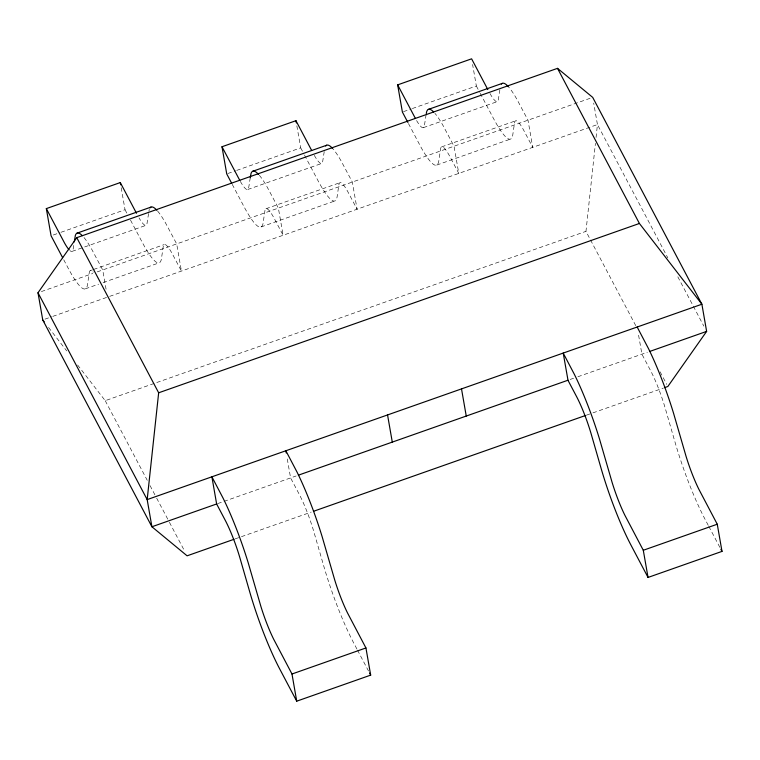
<?xml version="1.0" encoding="UTF-8"?>
<svg xmlns="http://www.w3.org/2000/svg" width="760" height="760" viewBox="0 0 760 760"><rect width="100%" height="100%" fill="white"/><g stroke="black" fill="none" stroke-linecap="round" stroke-linejoin="round"><path stroke-width="0.57" stroke-dasharray="3.8 2.85" d="M635.769 325.688L585.969 231.353L595.431 143.336M596.058 137.465L597.445 124.555L593.693 103.046M73.748 245.413L72.941 250.23A40.555 6.384 70.6 0 1 69.996 250.648M148.57 213.503L146.908 224.181A40.555 6.384 70.6 0 1 139.023 217.882M250.268 177.688L248.596 188.366A40.555 6.384 70.6 0 1 240.312 181.355M324.226 151.63L322.563 162.307A40.555 6.384 70.6 0 1 314.269 155.296M426.094 114.646L424.26 126.492A40.555 6.384 70.6 0 1 415.967 119.481M499.881 89.765L498.218 100.444A40.555 6.384 70.6 0 1 489.925 93.432M148.912 211.156L149.321 209.351M53.285 235.001L59.907 232.674M61.009 232.284L125.039 209.732L121.087 187.093M227.839 173.527L235.562 170.8M236.673 170.411L300.694 147.868L296.742 125.219M403.493 111.653L411.226 108.936M412.328 108.547L476.349 85.994L472.596 64.486M72.105 251.37L146.062 225.321M247.76 189.496L321.717 163.447M423.415 127.632L497.382 101.584M90.297 270.617L92.511 269.838M93.613 269.448L164.264 244.568M265.962 208.743L339.919 182.695M441.617 146.88L515.575 120.83M41.353 291.584L92.787 273.467M97.251 271.89L590.472 98.173M85.386 288.819L98.638 284.154M103.056 282.606L159.353 262.77M261.05 226.955L335.008 200.906M436.705 165.082L510.663 139.032M44.983 319.143L51.689 316.777M52.801 316.388L108.709 296.695M109.668 296.362L597.445 124.555L667.831 257.897M77.615 364.999L105.222 400.681L585.969 231.353M217.74 503.586L296.144 475.969M570.161 379.459L573.582 378.252M577.885 376.741L647.368 352.26M235.182 538.878L311.21 512.107M586.236 415.235L591.831 413.259M592.942 412.87L663.385 388.065M48.554 327.446L66.719 350.92M677.806 276.801L703.855 326.144M660.107 371.811L666.748 384.389M476.349 85.994L479.655 92.254M480.206 93.29L493.411 118.313A80.303 12.645 70.6 0 0 512.8 134.71L514.51 122.987A40.147 6.317 70.6 0 1 524.2 131.185L532.731 147.345L527.991 120.175L516.971 99.427A79.895 12.578 70.6 0 0 508.231 86.545M708.244 525.322L704.938 519.07A80.303 12.645 70.6 0 1 674.956 441.921L665.437 408.918A40.147 6.317 70.6 0 0 650.436 370.348L641.915 354.188L638.153 332.68M708.795 526.366L720.347 548.255M408.443 123.509L419.453 144.362A80.303 12.645 70.6 0 0 438.833 160.759L440.553 149.036A40.147 6.317 70.6 0 1 450.243 157.234L458.774 173.394L454.034 146.233L443.004 125.476A79.895 12.578 70.6 0 0 434.901 113.316M300.694 147.868L304 154.118M304.551 155.163L317.756 180.186A80.303 12.645 70.6 0 0 337.136 196.583L338.856 184.861A40.147 6.317 70.6 0 1 348.545 193.059L357.077 209.218L352.336 182.048L341.306 161.3A79.895 12.578 70.6 0 0 332.576 148.418M232.237 184.338L243.789 206.236A80.303 12.645 70.6 0 0 263.178 222.632L264.888 210.909A40.147 6.317 70.6 0 1 274.588 219.108L283.119 235.267L278.369 208.097L267.349 187.35A79.895 12.578 70.6 0 0 259.245 175.18M125.039 209.732L127.243 213.902M130.54 220.162L142.101 242.05A80.303 12.645 70.6 0 0 161.481 258.447L163.2 246.724A40.147 6.317 70.6 0 1 172.891 254.923L181.421 271.082L176.681 243.912L165.651 223.164A79.895 12.578 70.6 0 0 156.911 210.282M356.924 649.059L353.628 642.808A80.303 12.645 70.6 0 1 323.637 565.658L314.117 532.656A40.147 6.317 70.6 0 0 299.126 494.086L290.595 477.926L286.843 456.418M357.476 650.104L368.486 670.957M63.736 259.758L68.134 268.099A80.303 12.645 70.6 0 0 87.523 284.497L89.234 272.783A40.147 6.317 70.6 0 1 93.29 272.213M105.222 400.681L147.269 480.339M150.034 485.583L156.123 497.116M156.674 498.161L168.853 521.227M169.404 522.272L184.889 551.617M106.077 289.209L102.714 269.971L91.694 249.213A79.895 12.578 70.6 0 0 83.59 237.053"/><path stroke-width="1.14" d="M664.496 387.666L667.85 386.488L706.629 331.398L701.889 304.228L592.705 97.385L557.517 68.343L76.769 237.671L158.659 392.796L147.174 499.605L151.915 526.765L187.102 555.817L234.061 539.277M74.261 241.898L75.364 235.41A79.895 12.578 70.6 0 1 82.337 235.685M250.268 177.688L251.019 173.536A79.895 12.578 70.6 0 1 258.609 174.468M426.265 113.468L426.673 111.663A79.895 12.578 70.6 0 1 433.656 111.948M216.761 503.928L151.915 526.765L42.74 319.931L38 292.762L76.769 237.671M62.634 257.678L51.072 235.78L46.331 208.611L120.298 182.561L136.496 213.266M231.686 183.293L226.736 173.916L221.996 146.746L295.953 120.697L311.619 150.375M407.892 122.474L402.391 112.043L397.651 84.873L471.608 58.824L487.815 89.528M77.016 233.159L150.974 207.109M252.672 171.294L326.629 145.245M428.327 109.421L502.293 83.372M158.659 392.796L639.407 223.468L701.889 304.228L147.174 499.605L38 292.762M298.376 475.18L567.995 380.219L563.207 353.067L574.303 374.224A79.895 12.578 70.6 0 1 599.564 439.213L612.104 482.381A40.555 6.384 70.6 0 0 624.929 515.365L643.292 550.269L648.042 577.438L722 551.389L717.26 524.219L698.886 489.317A40.555 6.384 70.6 0 1 686.061 456.332L673.531 413.165A79.895 12.578 70.6 0 0 648.261 348.175L637.165 327.019M649.61 351.481L706.629 331.398M313.443 511.318L585.124 415.625M365.94 647.957L370.68 675.127L296.723 701.176L291.983 674.006L365.94 647.957L347.577 613.054A40.555 6.384 70.6 0 1 334.751 580.07L322.212 536.902A79.895 12.578 70.6 0 0 296.951 471.912L285.855 450.756L286.245 453.017M643.292 550.269L717.26 524.219M42.74 319.931L44.194 321.812M415.445 118.522L397.651 84.873M239.789 180.386L221.996 146.746M557.517 68.343L639.407 223.468M720.898 549.299L722 551.389M567.948 380.237L576.479 396.397A40.147 6.317 70.6 0 1 591.47 434.967L600.989 467.97A80.303 12.645 70.6 0 0 630.981 545.119L648.042 577.438M369.588 673.037L370.68 675.127M46.331 208.611L64.657 243.219A40.555 6.384 70.6 0 0 69.084 249.755M291.983 674.006L273.609 639.103A40.555 6.384 70.6 0 1 260.794 606.119L248.254 562.951A79.895 12.578 70.6 0 0 222.984 497.961L211.888 476.805L216.638 503.975L225.159 520.135A40.147 6.317 70.6 0 1 240.16 558.714L249.679 591.707A80.303 12.645 70.6 0 0 279.661 668.857L296.723 701.176M461.51 388.892L466.25 416.052M387.552 414.941L392.293 442.111M295.953 120.697L296.352 122.959M120.298 182.561L120.688 184.832M501.344 84.179A79.895 12.578 70.6 0 1 508.231 86.545M150.034 207.917A79.895 12.578 70.6 0 1 156.911 210.282M325.688 146.043A79.895 12.578 70.6 0 1 332.576 148.418"/></g></svg>
